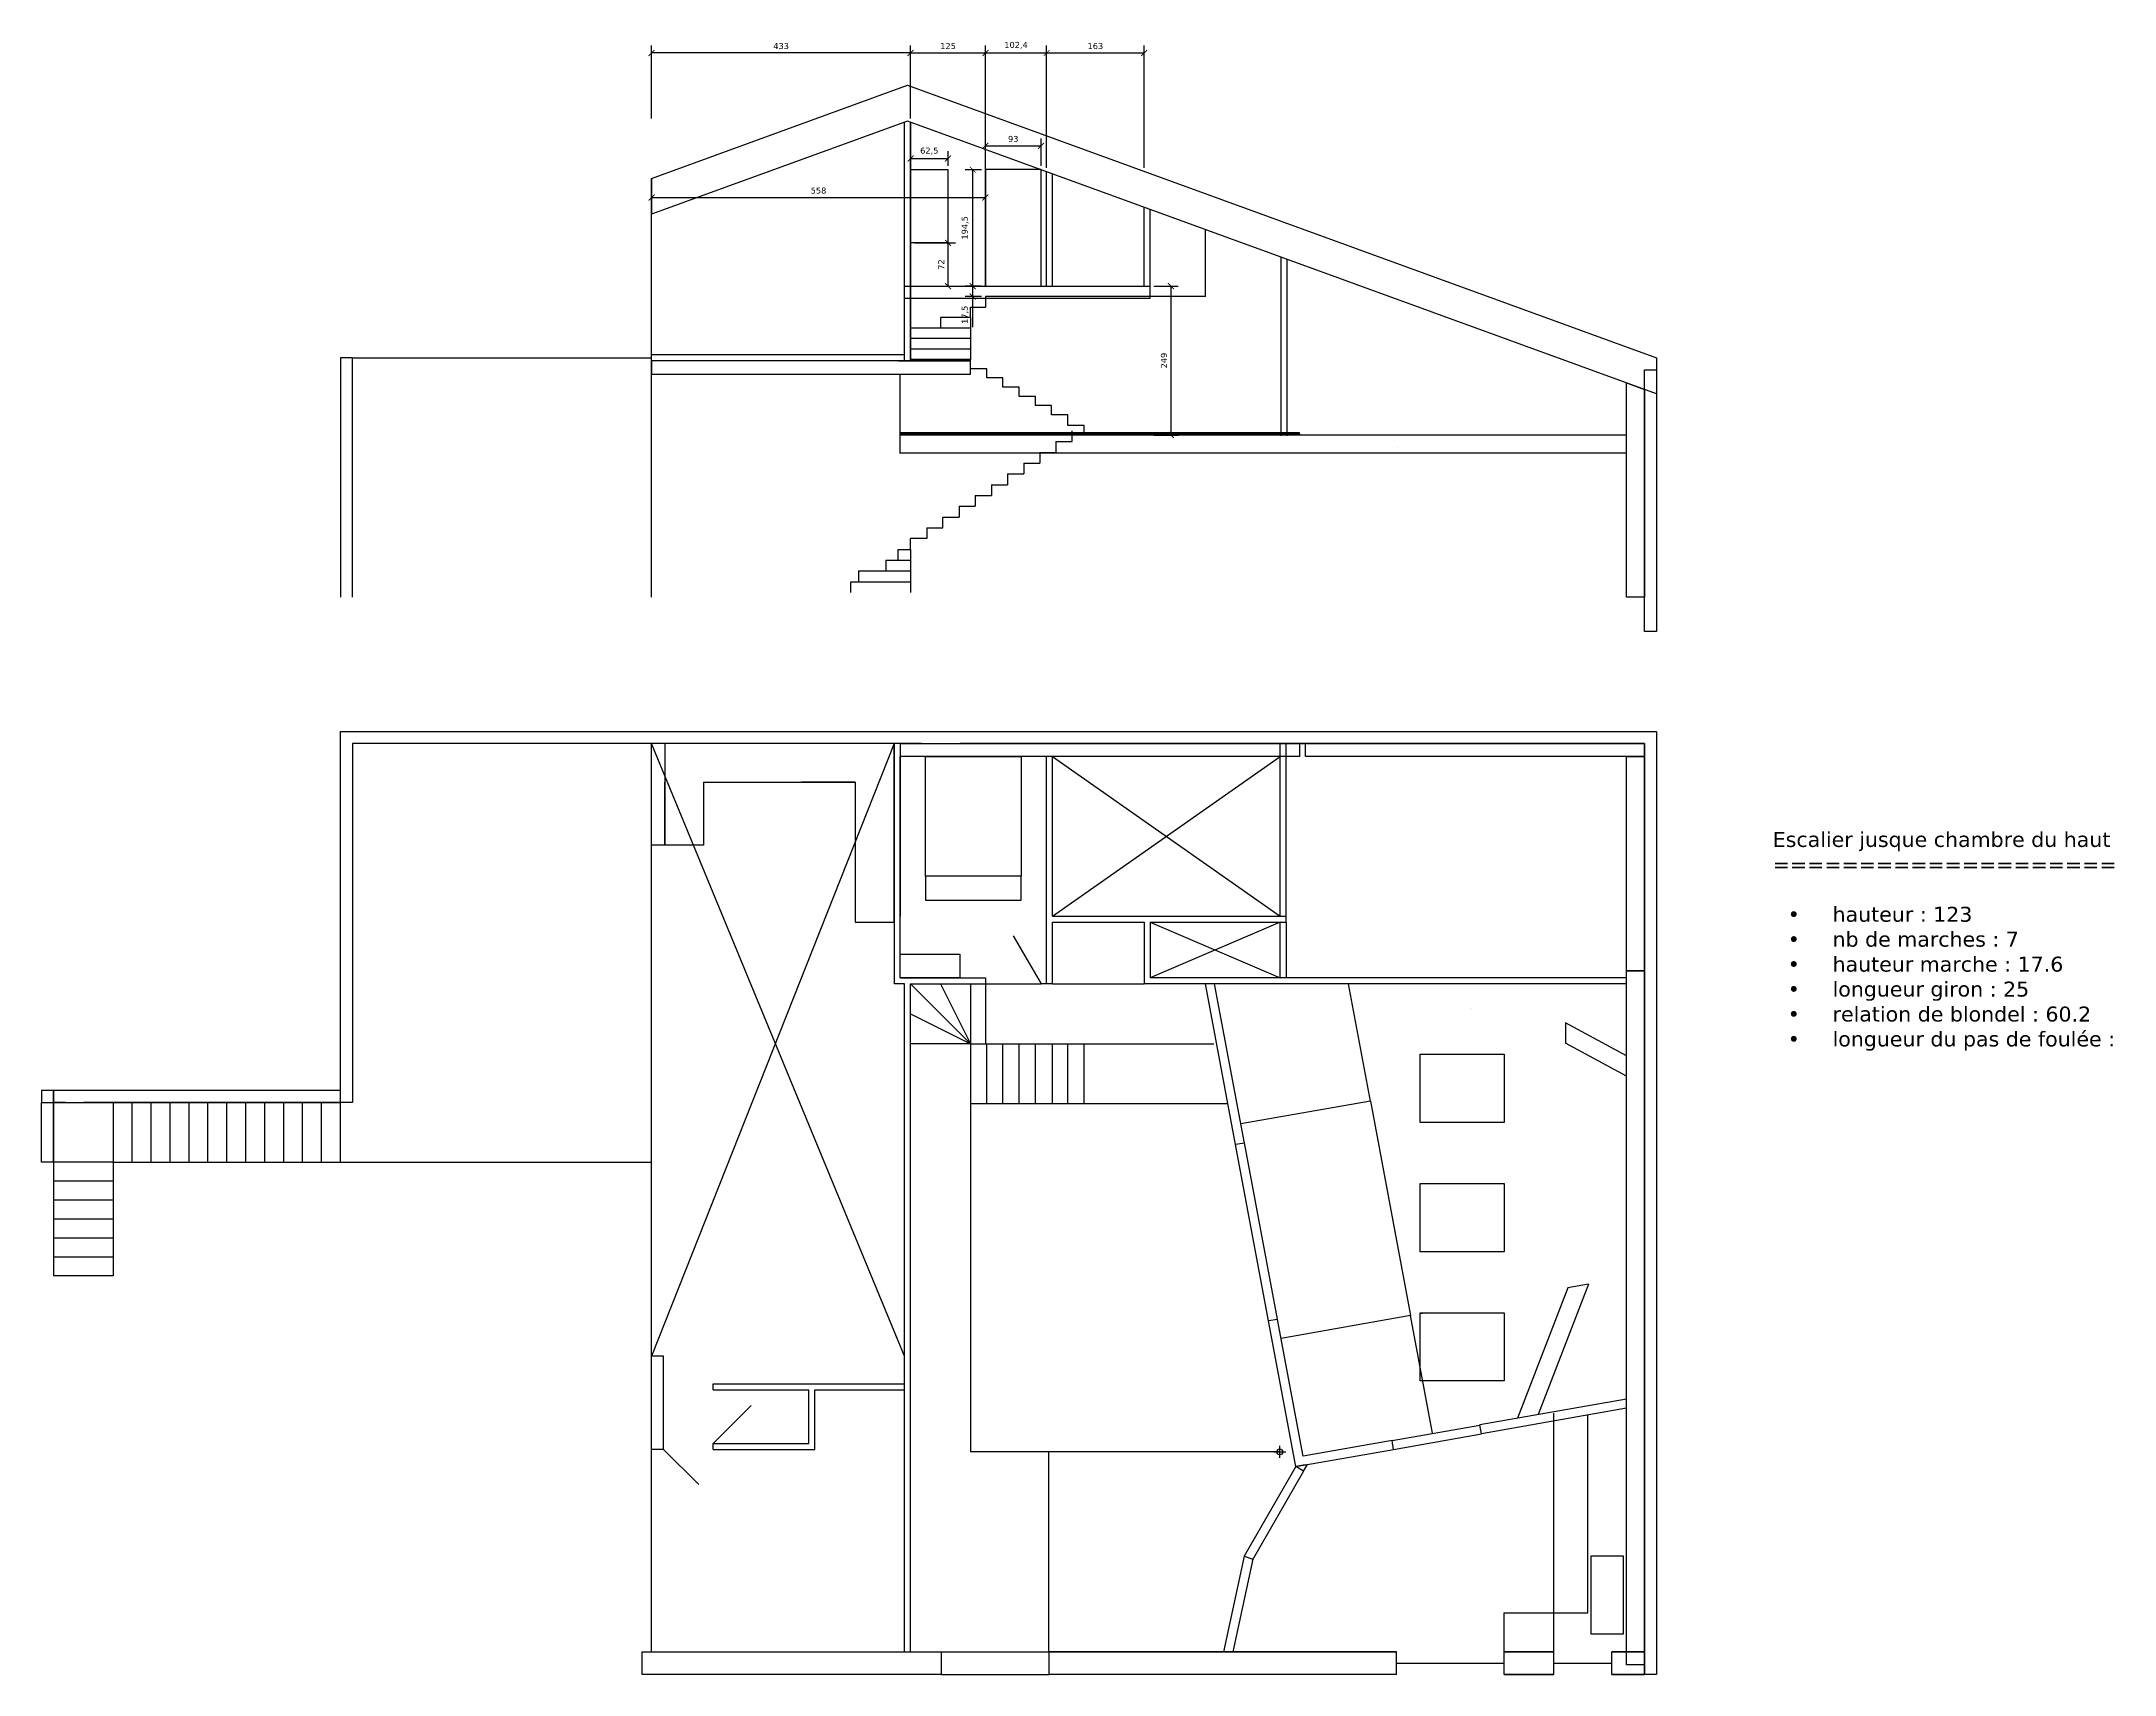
# Model space of a CAD drawing. Header units: centimetres. Extents: x -262314 to 1497847, y -126598 to 219599.
# Drawn here: x 733594 to 768250, y 87650 to 114939 of the extents above; entities that cross this region are included whole.
import ezdxf

# ---------------------------------------------------------------- set-up
doc = ezdxf.new("R2010")
doc.units = ezdxf.units.CM
doc.header["$PDMODE"] = 34
doc.header["$PDSIZE"] = 100
for name, color, linetype in [('A-FP 1', 2, 'Continuous'), ('A-POTEAU', 44, 'Continuous'), ('A-Roof', 2, 'Continuous'), ('A-terrasse-exterieur', 36, 'Continuous'), ('A-Wall', 30, 'Continuous'), ('AC-Calcul ratios', 4, 'Continuous'), ('charpente', 34, 'Continuous'), ('couches-de-finitions', 4, 'Continuous'), ('Dimensions', 6, 'Continuous'), ('I-Cloison', 11, 'Continuous'), ('I-STAIRS', 44, 'Continuous'), ('IS-Ouate', 253, 'Continuous'), ('Isolant pourtour radier', 36, 'Continuous'), ('Meubles', 3, 'Continuous'), ('Mobilier PMR', 201, 'Continuous'), ('Mur de soutenement', 1, 'Continuous'), ('Portes', 3, 'Continuous'), ('velux 2', 50, 'Continuous')]:
    doc.layers.add(name, color=color, linetype=linetype)
doc.styles.add('Seb', font='Verdana.ttf')
doc.dimstyles.new('d', dxfattribs={"dimtxt": 1, "dimasz": 1, "dimexe": 1.25, "dimexo": 0.625, "dimtad": 1, "dimdec": 1, "dimlfac": 0.1, "dimtxsty": 'Seb', "dimblk": 'ARCHTICK', "dimblk1": 'ARCHTICK', "dimblk2": 'ARCHTICK', "dimcen": 2.5, "dimclrd": 256, "dimclre": 256, "dimadec": 0, "dimazin": 0, "dimtfac": 1, "dimtdec": 1, "dimtmove": 0, "dimatfit": 3, "dimldrblk": 'ARCHTICK', "dimfxl": 1, "dimlwd": -1, "dimlwe": -1, "dimarcsym": 0})

# ---------------------------------------------------------------- blocks, each defined once
blk = doc.blocks.new('_ArchTick')
at = {"color": 0, "linetype": 'ByBlock', "const_width": 0.15}
blk.add_lwpolyline([(-0.5, -0.5), (0.5, 0.5)], dxfattribs=at)
blk = doc.blocks.new('*D2786')
at = {"layer": 'Defpoints', "color": 0, "transparency": 16777216}
for p in [(749374, 114747), (748124, 113591), (749374, 113136)]:
    blk.add_point(p, dxfattribs=at)
at = {"layer": 'Dimensions', "transparency": 16777216}
for p, q in [((748124, 113653), (748124, 114872)), ((748124, 114747), (749374, 114747)), ((749374, 113198), (749374, 114872))]:
    blk.add_line(p, q, dxfattribs=at)
at = {"layer": 'Dimensions', "transparency": 16777216, "xscale": 100, "yscale": 100, "zscale": 100, "rotation": 180}
blk.add_blockref('_ArchTick', (748124, 114747), dxfattribs=at)
at = {"layer": 'Dimensions', "transparency": 16777216, "xscale": 100, "yscale": 100, "zscale": 100}
blk.add_blockref('_ArchTick', (749374, 114747), dxfattribs=at)
at = {"layer": 'Dimensions', "color": 0, "transparency": 16777216, "insert": (748749, 114862), "char_height": 100, "attachment_point": 5, "style": 'Seb'}
blk.add_mtext('125', dxfattribs=at)
blk = doc.blocks.new('*D2787')
at = {"layer": 'Defpoints', "color": 0, "transparency": 16777216}
for p in [(750398, 114747), (749374, 113045), (750398, 113045)]:
    blk.add_point(p, dxfattribs=at)
at = {"layer": 'Dimensions', "transparency": 16777216}
for p, q in [((749374, 113107), (749374, 114872)), ((749374, 114747), (750398, 114747)), ((750398, 113107), (750398, 114872))]:
    blk.add_line(p, q, dxfattribs=at)
at = {"layer": 'Dimensions', "transparency": 16777216, "xscale": 100, "yscale": 100, "zscale": 100, "rotation": 180}
blk.add_blockref('_ArchTick', (749374, 114747), dxfattribs=at)
at = {"layer": 'Dimensions', "transparency": 16777216, "xscale": 100, "yscale": 100, "zscale": 100}
blk.add_blockref('_ArchTick', (750398, 114747), dxfattribs=at)
at = {"layer": 'Dimensions', "color": 0, "transparency": 16777216, "insert": (749886, 114874), "char_height": 100, "attachment_point": 5, "style": 'Seb'}
blk.add_mtext('102,4', dxfattribs=at)
blk = doc.blocks.new('*D2788')
at = {"layer": 'Defpoints', "color": 0, "transparency": 16777216}
for p in [(752028, 114747), (750398, 112763), (752028, 112763)]:
    blk.add_point(p, dxfattribs=at)
at = {"layer": 'Dimensions', "transparency": 16777216}
for p, q in [((750398, 112826), (750398, 114872)), ((750398, 114747), (752028, 114747)), ((752028, 112826), (752028, 114872))]:
    blk.add_line(p, q, dxfattribs=at)
at = {"layer": 'Dimensions', "transparency": 16777216, "xscale": 100, "yscale": 100, "zscale": 100, "rotation": 180}
blk.add_blockref('_ArchTick', (750398, 114747), dxfattribs=at)
at = {"layer": 'Dimensions', "transparency": 16777216, "xscale": 100, "yscale": 100, "zscale": 100}
blk.add_blockref('_ArchTick', (752028, 114747), dxfattribs=at)
at = {"layer": 'Dimensions', "color": 0, "transparency": 16777216, "insert": (751213, 114862), "char_height": 100, "attachment_point": 5, "style": 'Seb'}
blk.add_mtext('163', dxfattribs=at)
blk = doc.blocks.new('*D2789')
at = {"layer": 'Defpoints', "color": 0, "transparency": 16777216}
for p in [(750304, 113195), (749374, 112797), (750304, 112797)]:
    blk.add_point(p, dxfattribs=at)
at = {"layer": 'Dimensions', "transparency": 16777216}
for p, q in [((749374, 112860), (749374, 113320)), ((749374, 113195), (750304, 113195)), ((750304, 112860), (750304, 113320))]:
    blk.add_line(p, q, dxfattribs=at)
at = {"layer": 'Dimensions', "transparency": 16777216, "xscale": 100, "yscale": 100, "zscale": 100, "rotation": 180}
blk.add_blockref('_ArchTick', (749374, 113195), dxfattribs=at)
at = {"layer": 'Dimensions', "transparency": 16777216, "xscale": 100, "yscale": 100, "zscale": 100}
blk.add_blockref('_ArchTick', (750304, 113195), dxfattribs=at)
at = {"layer": 'Dimensions', "color": 0, "transparency": 16777216, "insert": (749839, 113310), "char_height": 100, "attachment_point": 5, "style": 'Seb'}
blk.add_mtext('93', dxfattribs=at)
blk = doc.blocks.new('*D2790')
at = {"layer": 'Defpoints', "color": 0, "transparency": 16777216}
for p in [(749374, 112797), (749161, 110852), (749374, 110852)]:
    blk.add_point(p, dxfattribs=at)
at = {"layer": 'Dimensions', "transparency": 16777216}
for p, q in [((749311, 112797), (749036, 112797)), ((749161, 112797), (749161, 110852)), ((749311, 110852), (749036, 110852))]:
    blk.add_line(p, q, dxfattribs=at)
at = {"layer": 'Dimensions', "transparency": 16777216, "xscale": 100, "yscale": 100, "zscale": 100}
for p, rotation in [((749161, 112797), 90), ((749161, 110852), 270)]:
    blk.add_blockref('_ArchTick', p, dxfattribs=dict(at, rotation=rotation))
at = {"layer": 'Dimensions', "color": 0, "transparency": 16777216, "insert": (749035, 111825), "char_height": 100, "attachment_point": 5, "rotation": 90, "style": 'Seb'}
blk.add_mtext('194,5', dxfattribs=at)
blk = doc.blocks.new('*D2791')
at = {"layer": 'Defpoints', "color": 0, "transparency": 16777216}
for p in [(749161, 110677), (749374, 110852), (749374, 110677)]:
    blk.add_point(p, dxfattribs=at)
at = {"layer": 'Dimensions', "transparency": 16777216}
for p, q in [((749311, 110852), (749036, 110852)), ((749311, 110677), (749036, 110677)), ((749161, 110852), (749161, 110677)), ((749161, 110677), (749161, 110167))]:
    blk.add_line(p, q, dxfattribs=at)
at = {"layer": 'Dimensions', "transparency": 16777216, "xscale": 100, "yscale": 100, "zscale": 100}
for p, rotation in [((749161, 110852), 90), ((749161, 110677), 270)]:
    blk.add_blockref('_ArchTick', p, dxfattribs=dict(at, rotation=rotation))
at = {"layer": 'Dimensions', "color": 0, "transparency": 16777216, "insert": (749035, 110372), "char_height": 100, "attachment_point": 5, "rotation": 90, "style": 'Seb'}
blk.add_mtext('17,5', dxfattribs=at)
blk = doc.blocks.new('*D2792')
at = {"layer": 'Defpoints', "color": 0, "transparency": 16777216}
for p in [(752128, 110852), (752128, 108362), (752474, 108362)]:
    blk.add_point(p, dxfattribs=at)
at = {"layer": 'Dimensions', "transparency": 16777216}
for p, q in [((752190, 110852), (752599, 110852)), ((752474, 110852), (752474, 108362)), ((752190, 108362), (752599, 108362))]:
    blk.add_line(p, q, dxfattribs=at)
at = {"layer": 'Dimensions', "transparency": 16777216, "xscale": 100, "yscale": 100, "zscale": 100}
for p, rotation in [((752474, 110852), 90), ((752474, 108362), 270)]:
    blk.add_blockref('_ArchTick', p, dxfattribs=dict(at, rotation=rotation))
at = {"layer": 'Dimensions', "color": 0, "transparency": 16777216, "insert": (752359, 109607), "char_height": 100, "attachment_point": 5, "rotation": 90, "style": 'Seb'}
blk.add_mtext('249', dxfattribs=at)
blk = doc.blocks.new('*D2793')
at = {"layer": 'Defpoints', "color": 0, "transparency": 16777216}
for p in [(748124, 111572), (748749, 111572), (748124, 110852)]:
    blk.add_point(p, dxfattribs=at)
at = {"layer": 'Dimensions', "transparency": 16777216}
for p, q in [((748186, 111572), (748874, 111572)), ((748749, 110852), (748749, 111572)), ((748186, 110852), (748874, 110852))]:
    blk.add_line(p, q, dxfattribs=at)
at = {"layer": 'Dimensions', "transparency": 16777216, "xscale": 100, "yscale": 100, "zscale": 100}
for p, rotation in [((748749, 111572), 90), ((748749, 110852), 270)]:
    blk.add_blockref('_ArchTick', p, dxfattribs=dict(at, rotation=rotation))
at = {"layer": 'Dimensions', "color": 0, "transparency": 16777216, "insert": (748635, 111212), "char_height": 100, "attachment_point": 5, "rotation": 90, "style": 'Seb'}
blk.add_mtext('72', dxfattribs=at)
blk = doc.blocks.new('*D2794')
at = {"layer": 'Defpoints', "color": 0, "transparency": 16777216}
for p in [(748749, 112982), (748124, 112797), (748749, 112797)]:
    blk.add_point(p, dxfattribs=at)
at = {"layer": 'Dimensions', "transparency": 16777216}
for p, q in [((748124, 112860), (748124, 113107)), ((748124, 112982), (748749, 112982)), ((748749, 112860), (748749, 113107))]:
    blk.add_line(p, q, dxfattribs=at)
at = {"layer": 'Dimensions', "transparency": 16777216, "xscale": 100, "yscale": 100, "zscale": 100, "rotation": 180}
blk.add_blockref('_ArchTick', (748124, 112982), dxfattribs=at)
at = {"layer": 'Dimensions', "transparency": 16777216, "xscale": 100, "yscale": 100, "zscale": 100}
blk.add_blockref('_ArchTick', (748749, 112982), dxfattribs=at)
at = {"layer": 'Dimensions', "color": 0, "transparency": 16777216, "insert": (748436, 113108), "char_height": 100, "attachment_point": 5, "style": 'Seb'}
blk.add_mtext('62,5', dxfattribs=at)
blk = doc.blocks.new('*D2795')
at = {"layer": 'Defpoints', "color": 0, "transparency": 16777216}
for p in [(749374, 112332), (743794, 112052), (749374, 112052)]:
    blk.add_point(p, dxfattribs=at)
at = {"layer": 'Dimensions', "transparency": 16777216}
for p, q in [((743794, 112115), (743794, 112457)), ((743794, 112332), (749374, 112332)), ((749374, 112115), (749374, 112457))]:
    blk.add_line(p, q, dxfattribs=at)
at = {"layer": 'Dimensions', "transparency": 16777216, "xscale": 100, "yscale": 100, "zscale": 100, "rotation": 180}
blk.add_blockref('_ArchTick', (743794, 112332), dxfattribs=at)
at = {"layer": 'Dimensions', "transparency": 16777216, "xscale": 100, "yscale": 100, "zscale": 100}
blk.add_blockref('_ArchTick', (749374, 112332), dxfattribs=at)
at = {"layer": 'Dimensions', "color": 0, "transparency": 16777216, "insert": (746584, 112447), "char_height": 100, "attachment_point": 5, "style": 'Seb'}
blk.add_mtext('558', dxfattribs=at)
blk = doc.blocks.new('*D2796')
at = {"layer": 'Defpoints', "color": 0, "transparency": 16777216}
for p in [(743794, 114747), (743794, 113591), (748124, 113591)]:
    blk.add_point(p, dxfattribs=at)
at = {"layer": 'Dimensions', "transparency": 16777216}
for p, q in [((743794, 113653), (743794, 114872)), ((748124, 114747), (743794, 114747)), ((748124, 113653), (748124, 114872))]:
    blk.add_line(p, q, dxfattribs=at)
at = {"layer": 'Dimensions', "transparency": 16777216, "xscale": 100, "yscale": 100, "zscale": 100, "rotation": 180}
blk.add_blockref('_ArchTick', (743794, 114747), dxfattribs=at)
at = {"layer": 'Dimensions', "transparency": 16777216, "xscale": 100, "yscale": 100, "zscale": 100}
blk.add_blockref('_ArchTick', (748124, 114747), dxfattribs=at)
at = {"layer": 'Dimensions', "color": 0, "transparency": 16777216, "insert": (745959, 114862), "char_height": 100, "attachment_point": 5, "style": 'Seb'}
blk.add_mtext('433', dxfattribs=at)

msp = doc.modelspace()

# ---------------------------------------------------------------- linework, layer by layer
at = {"layer": 'A-FP 1'}
for p, q in [((738793.72, 109652.1), (743793.72, 109652.1)), ((743793.72, 109710.1), (748023.72, 109710.1))]:
    msp.add_line(p, q, dxfattribs=at)
msp.add_lwpolyline([(747923.72, 109382.1), (749123.73, 109382.1), (749123.73, 109602.1), (743793.72, 109602.1), (743793.72, 109382.1), (747947.51, 109382.1)], dxfattribs=at)
at = {"layer": 'A-POTEAU'}
msp.add_line((748123.72, 113590.81), (748123.72, 109652.1), dxfattribs=at)
at = {"layer": 'A-Roof'}
for q in [(748072.51, 114209.45), (743793.72, 112052.1)]:
    msp.add_line((743793.72, 112652.1), q, dxfattribs=at)
for points in [[(748072.51, 113609.45), (743793.72, 112052.1), (743793.72, 112652.1), (748072.51, 114209.45), (760593.72, 109652.1), (760593.72, 109052.1)], [(760393.72, 109124.89), (760393.72, 105652.1), (760093.72, 105652.1), (760093.72, 109234.09)]]:
    msp.add_lwpolyline(points, close=True, dxfattribs=at)
at = {"layer": 'A-terrasse-exterieur'}
msp.add_line((738593.72, 96210.11), (743793.72, 96210.11), dxfattribs=at)
at = {"layer": 'A-Wall'}
for p, q in [((743633.72, 87650.11), (743633.72, 88030.11)), ((743633.72, 88030.11), (748633.72, 88030.11)), ((748633.72, 88030.11), (748633.72, 87650.11)), ((750433.72, 88030.11), (756243.72, 88030.11)), ((750433.72, 88030.11), (750433.72, 87650.11)), ((756243.72, 87650.11), (756243.72, 88030.11)), ((758043.72, 88030.11), (758878.72, 88030.11)), ((758043.72, 87650.11), (758043.72, 88030.11)), ((758878.72, 87650.11), (758878.72, 88030.11)), ((759843.72, 88030.11), (760393.72, 88030.11)), ((759843.72, 87650.11), (759843.72, 88030.11)), ((760393.72, 88030.11), (760393.72, 87650.11)), ((748633.72, 87650.11), (743633.72, 87650.11)), ((756243.72, 87650.11), (750433.72, 87650.11)), ((758878.72, 87650.11), (758043.72, 87650.11)), ((760393.72, 87650.11), (759843.72, 87650.11))]:
    msp.add_line(p, q, dxfattribs=at)
for points in [[(744013.72, 103210.11), (744013.72, 101510.11), (743793.72, 101510.11), (743793.72, 103210.11)], [(756243.72, 88030.11), (750433.72, 88030.11)], [(758878.72, 88030.11), (758043.72, 88030.11)], [(759843.72, 87650.11), (760393.72, 87650.11), (760393.72, 88030.11), (759843.72, 88030.11)], [(758043.72, 87650.11), (758878.72, 87650.11)]]:
    msp.add_lwpolyline(points, dxfattribs=at)
at = {"layer": 'AC-Calcul ratios'}
for p, q in [((753053.96, 110676.67), (753053.96, 111796.35)), ((753556.84, 96504.65), (753053.96, 99190.11)), ((753703.19, 96530.45), (753203.6, 99190.11)), ((753703.19, 96530.45), (753556.84, 96504.65)), ((754256.57, 93584.46), (754108.56, 93558.36)), ((754685.7, 91299.92), (754256.57, 93584.46)), ((754564.31, 91124.54), (754108.56, 93558.36)), ((760093.72, 92253.5), (757639.28, 91820.72)), ((760093.72, 92101.19), (757665.45, 91672.29)), ((756172.76, 91562.13), (754685.7, 91299.92)), ((756199.1, 91412.8), (756172.76, 91562.13)), ((757665.61, 91671.38), (757639.28, 91820.72)), ((754564.31, 91124.54), (756199.1, 91412.8)), ((754721.88, 91152.37), (754564.31, 91124.54)), ((754694.22, 91049.54), (754757.15, 91158.54)), ((754694.22, 91049.54), (754564.31, 91124.54)), ((753701.49, 89630.09), (753354.45, 88030.11)), ((753843.11, 89575.39), (753507.94, 88030.11)), ((753701.49, 89630.09), (753843.11, 89575.39)), ((753354.45, 88030.11), (753507.94, 88030.11))]:
    msp.add_line(p, q, dxfattribs=at)
at = {"layer": 'charpente'}
msp.add_line((743793.72, 105652.1), (743793.72, 112052.1), dxfattribs=at)
at = {"layer": 'couches-de-finitions'}
msp.add_lwpolyline([(747947.51, 108380.1), (754623.32, 108380.1), (754623.32, 108402.1), (747947.51, 108402.1), (747947.51, 108380.1)], dxfattribs=at)
msp.add_lwpolyline([(754623.32, 108380.1), (754623.32, 108362.1), (747947.51, 108362.1), (747947.51, 108380.1)], close=True, dxfattribs=at)
at = {"layer": 'Dimensions'}
msp.add_line((750397.51, 99290.11), (750397.51, 102990.11), dxfattribs=at)
at = {"layer": 'I-Cloison'}
for p, q in [((748023.72, 109602.1), (748023.72, 113591.69)), ((748123.72, 109602.1), (748123.72, 113590.81)), ((749373.73, 110852.1), (749373.73, 113044.85)), ((750397.51, 110852.1), (750397.51, 112763.22)), ((750497.51, 110852.1), (750497.51, 112726.82)), ((752027.51, 110852.1), (752027.51, 112169.95)), ((752127.51, 110652.1), (752127.51, 112133.55)), ((754320.72, 108352.1), (754320.72, 111335.29)), ((754420.72, 108352.1), (754420.72, 111298.89)), ((748023.72, 110852.1), (752127.51, 110852.1)), ((748023.72, 110652.1), (752127.51, 110652.1)), ((749373.73, 110852.1), (750303.73, 110852.1)), ((747947.51, 108352.1), (747947.51, 109382.1)), ((760093.72, 108362.1), (747947.51, 108362.1)), ((747947.51, 108052.1), (747947.51, 108352.1)), ((756265.22, 108152.1), (756265.22, 108152.1)), ((760093.72, 108062.1), (747947.51, 108062.1)), ((747847.51, 103210.11), (743793.72, 92970.11)), ((748023.72, 92970.11), (743793.72, 103210.11)), ((747847.51, 103210.11), (747847.51, 100220.11)), ((747947.51, 103210.11), (747847.51, 103210.11)), ((747947.51, 103210.11), (747947.51, 100320.11)), ((747947.51, 99290.11), (747947.51, 102990.11)), ((747947.51, 102990.11), (747947.51, 101990.11)), ((750397.51, 99190.11), (750397.51, 102990.11)), ((750497.51, 100320.11), (750497.51, 102990.11)), ((750497.51, 100320.11), (754303.32, 102990.11)), ((750497.51, 102990.11), (754303.32, 100320.11)), ((754303.32, 100320.11), (754303.32, 103210.11)), ((754403.32, 100220.11), (754403.32, 103210.11)), ((754403.32, 103210.11), (754623.32, 103210.11)), ((754723.32, 103210.11), (754623.32, 103210.11)), ((750497.51, 100320.11), (754403.32, 100320.11)), ((750497.51, 100220.11), (752027.51, 100220.11)), ((750497.51, 99190.11), (750497.51, 100220.11)), ((752027.51, 100220.11), (752027.51, 99190.11)), ((752127.51, 100220.11), (752127.51, 99290.11)), ((752127.51, 100220.11), (754403.32, 100220.11)), ((754303.32, 100220.11), (752127.51, 99290.11)), ((752127.51, 100220.11), (754303.32, 99290.11)), ((754303.32, 99290.11), (754303.32, 100220.11)), ((754403.32, 100220.11), (754403.32, 99290.11)), ((747856.38, 99190.11), (747856.38, 99290.11)), ((748023.72, 99190.11), (747856.38, 99190.11)), ((748023.72, 88030.11), (748023.72, 99190.11)), ((748123.72, 88030.11), (748123.72, 99190.11)), ((749373.73, 99290.11), (749373.73, 99190.11)), ((750397.51, 99190.11), (750303.73, 99190.11)), ((750497.51, 99190.11), (750397.51, 99190.11)), ((760093.72, 99190.11), (752027.51, 99190.11)), ((760093.72, 99290.11), (752127.51, 99290.11)), ((757493.72, 98775.16), (757493.72, 98775.16)), ((743793.72, 96350.11), (743793.72, 97910.11)), ((743793.72, 91410.11), (743793.72, 92970.11)), ((743993.72, 92970.11), (743793.72, 92970.11)), ((743993.72, 91410.11), (743993.72, 92970.11)), ((744823.72, 92410.11), (744823.72, 92510.11)), ((744823.72, 92510.11), (748023.72, 92510.11)), ((744823.72, 92410.11), (746423.72, 92410.11)), ((746423.72, 91510.11), (746423.72, 92410.11)), ((746523.72, 92410.11), (748023.72, 92410.11)), ((746523.72, 91410.11), (746523.72, 92410.11)), ((748023.72, 88030.11), (748023.72, 92200.11)), ((744823.72, 91510.11), (746423.72, 91510.11)), ((744823.72, 91410.11), (744823.72, 91510.11)), ((743993.72, 91410.11), (743793.72, 91410.11)), ((744823.72, 91410.11), (746523.72, 91410.11))]:
    msp.add_line(p, q, dxfattribs=at)
for points in [[(749123.73, 109602.1), (749123.73, 109624.1), (748123.72, 109624.1), (748123.72, 109602.1), (749123.73, 109602.1)], [(747947.51, 99290.11), (747947.51, 99690.11), (748947.51, 99690.11), (748947.51, 99290.11), (747947.51, 99290.11)], [(747847.51, 99290.11), (747856.38, 99290.11)], [(747947.51, 99290.11), (749373.73, 99290.11)]]:
    msp.add_lwpolyline(points, dxfattribs=at)
msp.add_lwpolyline([(748372.51, 100990.11), (748372.51, 100590.11), (749972.51, 100590.11), (749972.51, 100990.11)], close=True, dxfattribs=at)
at = {"layer": 'I-STAIRS'}
for p, q in [((753053.96, 110676.67), (749373.73, 110676.67)), ((749373.73, 110676.67), (749373.73, 110501.09)), ((749123.73, 110325.82), (748623.72, 110325.82)), ((748623.72, 110325.82), (748623.72, 110150.39)), ((749123.73, 110325.82), (749123.73, 110501.09)), ((749123.73, 110500.93), (749373.73, 110501.09)), ((749123.73, 110325.82), (749123.73, 109624.1)), ((749123.73, 110150.39), (748123.72, 110150.39)), ((748123.72, 110150.39), (748123.72, 109624.1)), ((749123.73, 109974.96), (748123.72, 109974.96)), ((747923.72, 109602.1), (748723.72, 109602.1)), ((749123.73, 109799.53), (748123.72, 109799.53)), ((749395.15, 109470.1), (749123.72, 109470.1)), ((749395.15, 109316.1), (749395.15, 109470.1)), ((749666.58, 109316.1), (749395.15, 109316.1)), ((749666.58, 109162.1), (749666.58, 109316.1)), ((749938.01, 109162.1), (749666.58, 109162.1)), ((749938.01, 109008.1), (749938.01, 109162.1)), ((750209.44, 109008.1), (749938.01, 109008.1)), ((750209.44, 108854.1), (750209.44, 109008.1)), ((750480.87, 108854.1), (750209.44, 108854.1)), ((750480.87, 108700.1), (750480.87, 108854.1)), ((750752.3, 108700.1), (750480.87, 108700.1)), ((750752.3, 108524.1), (750752.3, 108700.1)), ((751023.72, 108524.1), (750752.3, 108524.1)), ((751023.72, 108370.1), (751023.72, 108524.1)), ((750553.72, 108252.1), (750553.72, 108072.1)), ((750553.72, 108252.1), (750823.72, 108252.1)), ((750823.72, 108252.1), (750823.72, 108432.1)), ((750013.72, 107892.1), (750013.72, 107712.1)), ((750013.72, 107892.1), (750283.72, 107892.1)), ((750283.72, 108072.1), (750283.72, 107892.1)), ((750283.72, 108072.1), (750553.72, 108072.1)), ((749473.72, 107532.1), (749473.72, 107352.1)), ((749473.72, 107532.1), (749743.72, 107532.1)), ((749743.72, 107712.1), (749743.72, 107532.1)), ((749743.72, 107712.1), (750013.72, 107712.1)), ((748933.72, 107172.1), (748933.72, 106992.1)), ((748933.72, 107172.1), (749203.72, 107172.1)), ((749203.72, 107352.1), (749203.72, 107172.1)), ((749203.72, 107352.1), (749473.72, 107352.1)), ((748393.72, 106812.1), (748663.72, 106812.1)), ((748393.72, 106812.1), (748393.72, 106632.1)), ((748663.72, 106812.1), (748663.72, 106992.1)), ((748663.72, 106992.1), (748933.72, 106992.1)), ((747916.62, 106272.1), (747916.62, 106452.1)), ((747916.62, 106452.1), (748123.72, 106452.1)), ((748393.72, 106632.1), (748123.72, 106632.1)), ((748123.72, 106452.1), (748123.72, 106632.1)), ((748123.72, 106452.1), (748123.72, 105732.1)), ((747254.09, 106092.1), (748123.72, 106092.1)), ((747254.09, 106092.1), (747254.09, 105912.1)), ((747709.51, 106272.1), (748123.72, 106272.1)), ((747709.51, 106272.1), (747709.51, 106092.1)), ((747123.72, 105912.1), (748123.72, 105912.1)), ((747123.72, 105732.1), (747123.72, 105912.1)), ((749123.73, 98190.11), (748123.72, 99190.11)), ((748623.72, 99190.11), (749123.73, 98190.11)), ((749123.73, 99190.11), (749373.73, 99190.11)), ((749373.73, 99190.11), (749373.73, 98190.11)), ((749373.73, 99190.11), (750303.73, 99190.11)), ((750497.51, 99190.11), (752027.51, 99190.11)), ((754763.32, 99190.11), (754763.32, 99190.11)), ((755333.32, 99190.11), (755333.32, 99190.11)), ((755810.46, 97233.17), (755444.31, 99190.11)), ((748123.72, 98690.11), (749123.73, 98190.11)), ((760093.72, 97988.43), (759069.68, 98540.11)), ((759069.68, 98540.11), (759069.68, 98199.34)), ((749123.73, 98190.11), (749123.72, 97190.11)), ((749123.73, 98190.11), (750823.72, 98190.11)), ((749123.73, 98190.11), (753190.66, 98190.11)), ((749395.15, 97190.11), (749395.15, 98190.11)), ((749666.58, 97190.11), (749666.58, 98190.11)), ((749727.51, 98190.11), (749727.51, 98190.11)), ((749938.01, 97190.11), (749938.01, 98190.11)), ((750209.44, 97190.11), (750209.44, 98190.11)), ((750493.73, 97190.11), (750493.73, 98190.11)), ((750752.3, 97190.11), (750752.3, 98190.11)), ((751023.72, 97190.11), (751023.72, 98190.11)), ((760093.72, 97647.67), (759069.68, 98199.34)), ((738593.72, 97210.11), (734293.72, 97210.11)), ((735110.39, 96210.11), (735110.39, 97210.11)), ((735427.06, 96210.11), (735427.06, 97210.11)), ((735743.72, 96210.11), (735743.72, 97210.11)), ((736060.39, 96210.11), (736060.39, 97210.11)), ((736377.06, 96210.11), (736377.06, 97210.11)), ((736693.72, 96210.11), (736693.72, 97210.11)), ((737010.39, 96210.11), (737010.39, 97210.11)), ((737327.06, 96210.11), (737327.06, 97210.11)), ((737643.72, 96210.11), (737643.72, 97210.11)), ((737960.39, 96210.11), (737960.39, 97210.11)), ((738277.06, 96210.11), (738277.06, 97210.11)), ((738593.72, 96210.11), (738593.72, 97210.11)), ((749123.72, 97190.11), (753428.48, 97190.11)), ((749123.72, 97190.11), (749123.72, 91370.11)), ((750293.73, 97190.11), (750293.73, 97190.11)), ((755810.46, 97233.17), (753642.98, 96850.99)), ((755810.46, 97233.17), (756481.37, 93647.4)), ((733793.72, 96210.11), (733793.72, 94310.11)), ((734793.72, 96210.11), (738593.72, 96210.11)), ((734793.72, 96210.11), (734793.72, 94310.11)), ((734793.72, 95893.44), (733793.72, 95893.44)), ((734793.72, 95576.77), (733793.72, 95576.77)), ((734793.72, 95260.11), (733793.72, 95260.11)), ((734793.72, 94943.44), (733793.72, 94943.44)), ((734793.72, 94626.77), (733793.72, 94626.77)), ((734793.72, 94310.11), (733793.72, 94310.11)), ((759109.76, 94110.86), (758271.69, 91932.23)), ((759454.58, 94171.66), (758616.51, 91993.03)), ((759454.58, 94171.66), (759109.76, 94110.86)), ((756481.37, 93647.4), (754316.45, 93265.67)), ((756849.21, 91681.41), (756481.37, 93647.4)), ((756751.92, 93695.11), (756644.59, 93676.18)), ((760093.72, 92253.5), (760093.72, 93753.5)), ((758878.72, 87840.11), (758878.72, 92015.11)), ((754295.72, 91370.11), (749123.72, 91370.11)), ((750433.72, 88030.11), (750433.72, 91370.11))]:
    msp.add_line(p, q, dxfattribs=at)
for points in [[(749123.73, 98190.11), (748123.72, 98190.11), (748123.72, 99190.11), (749123.73, 99190.11)], [(733793.72, 97210.11), (734793.72, 97210.11), (734793.72, 96210.11), (733793.72, 96210.11)]]:
    msp.add_lwpolyline(points, close=True, dxfattribs=at)
at = {"layer": 'IS-Ouate'}
for points in [[(747947.51, 103210.11), (748303.72, 103210.11)], [(747947.51, 103210.11), (754623.32, 103210.11), (754623.32, 102990.11), (747947.51, 102990.11)], [(754723.32, 103210.11), (760393.72, 103210.11), (760393.72, 102990.11), (754723.32, 102990.11), (754723.32, 103210.11)], [(760393.72, 99410.11), (760093.72, 99410.11), (760093.72, 102990.11), (760393.72, 102990.11), (760393.72, 99410.11)]]:
    msp.add_lwpolyline(points, dxfattribs=at)
at = {"layer": 'Isolant pourtour radier'}
msp.add_lwpolyline([(760393.72, 87810.11), (760093.72, 87810.11), (760093.72, 99410.11), (760393.72, 99410.11)], close=True, dxfattribs=at)
at = {"layer": 'Meubles'}
for p, q in [((748123.72, 111572.1), (748123.72, 112797.35)), ((748123.72, 112797.35), (748748.72, 112797.35)), ((748748.72, 112797.35), (748748.72, 111572.1)), ((748748.72, 111572.1), (748123.72, 111572.1)), ((744663.72, 102560.11), (745563.72, 102560.11)), ((747197.51, 102560.11), (746297.51, 102560.11)), ((748117.79, 99290.11), (748742.79, 99290.11))]:
    msp.add_line(p, q, dxfattribs=at)
for points in [[(749373.73, 110852.1), (750303.73, 110852.1), (750303.73, 112797.35), (749373.73, 112797.35)], [(748372.51, 102990.11), (749972.51, 102990.11), (749972.51, 100990.11), (748372.51, 100990.11)]]:
    msp.add_lwpolyline(points, close=True, dxfattribs=at)
for points in [[(744013.72, 103210.11), (744013.72, 102560.11)], [(744663.72, 102560.11), (747197.51, 102560.11), (747197.51, 102560.11), (747197.51, 100220.11), (747847.51, 100220.11), (747847.51, 103210.11), (744013.72, 103210.11)], [(744663.72, 102560.11), (744663.72, 101510.11), (744013.72, 101510.11), (744013.72, 102560.11)], [(749838.73, 99995.51), (750303.73, 99190.11)]]:
    msp.add_lwpolyline(points, dxfattribs=at)
at = {"layer": 'Mobilier PMR'}
for p, q in [((759443.72, 88680.11), (759443.72, 91986.38)), ((758043.72, 88030.11), (758043.72, 88680.11)), ((758043.72, 88680.11), (759443.72, 88680.11))]:
    msp.add_line(p, q, dxfattribs=at)
at = {"layer": 'Mur de soutenement'}
for p, q in [((738793.72, 109652.1), (738593.72, 109652.1)), ((738593.72, 109652.1), (738593.72, 105652.1)), ((738793.72, 105652.1), (738793.72, 109652.1)), ((738593.72, 97410.11), (733793.72, 97410.11)), ((733793.72, 97410.11), (733793.72, 97210.11)), ((733793.72, 97210.11), (738593.72, 97210.11)), ((733993.72, 97210.11), (733793.72, 97210.11))]:
    msp.add_line(p, q, dxfattribs=at)
for points in [[(760593.72, 105077.96), (760393.72, 105077.96), (760393.72, 109452.1), (760593.72, 109452.1)], [(733593.72, 97210.11), (733793.72, 97210.11), (733793.72, 97410.11), (733593.72, 97410.11)], [(733593.72, 97210.11), (733793.72, 97210.11), (733793.72, 96210.11), (733593.72, 96210.11)]]:
    msp.add_lwpolyline(points, close=True, dxfattribs=at)
for points in [[(738593.72, 103210.11), (738593.72, 103410.11), (760593.72, 103410.11), (760593.72, 103210.11)], [(738793.72, 103210.11), (738793.72, 97210.11), (738593.72, 97210.11), (738593.72, 103410.11), (738793.72, 103410.11)], [(760393.72, 103410.11), (760593.72, 103410.11), (760593.72, 87650.11), (760393.72, 87650.11), (760393.72, 103210.11)], [(748303.72, 103210.11), (738793.72, 103210.11)], [(760393.72, 103210.11), (748953.72, 103210.11)], [(753833.32, 103210.11), (756133.32, 103210.11)]]:
    msp.add_lwpolyline(points, dxfattribs=at)
at = {"layer": 'Portes'}
for p, q in [((755723.32, 103410.11), (756623.32, 103410.11)), ((743793.72, 97910.11), (743793.72, 103210.11)), ((747847.51, 100220.11), (747847.51, 99290.11)), ((743793.72, 92970.11), (743793.72, 96350.11)), ((754108.56, 93558.36), (753556.84, 96504.65)), ((754255.99, 93585.97), (753704.27, 96532.26)), ((744823.72, 91510.11), (745460.12, 92146.5)), ((756173.05, 91560.52), (757639.56, 91819.1)), ((756199.1, 91412.8), (757665.61, 91671.38)), ((743793.72, 88030.11), (743793.72, 91410.11)), ((743993.72, 91410.11), (744580.62, 90823.21)), ((754564.31, 91124.54), (753701.49, 89630.09)), ((754694.22, 91049.54), (753831.4, 89555.09)), ((748633.72, 88030.11), (750433.72, 88030.11)), ((756243.72, 87840.11), (758043.72, 87840.11)), ((758878.72, 87840.11), (759843.72, 87840.11)), ((748633.72, 87650.11), (750433.72, 87650.11))]:
    msp.add_line(p, q, dxfattribs=at)
msp.add_lwpolyline([(759493.72, 88330.11), (760043.72, 88330.11), (760043.72, 89630.11), (759493.72, 89630.11)], close=True, dxfattribs=at)
msp.add_point((754295.72, 91370.11), dxfattribs=at)
at = {"layer": 'velux 2'}
for points in [[(756643.72, 98015.11), (758043.72, 98015.11), (758043.72, 96875.11), (756643.72, 96875.11), (756643.72, 98015.11)], [(756643.72, 95855.11), (758043.72, 95855.11), (758043.72, 94715.11), (756643.72, 94715.11), (756643.72, 95855.11)], [(756644.59, 93695.11), (758044.59, 93695.11), (758044.59, 92555.11), (756644.59, 92555.11), (756644.59, 93695.11)]]:
    msp.add_lwpolyline(points, dxfattribs=at)

# ---------------------------------------------------------------- texts
at = {"layer": 'I-STAIRS', "insert": (762536.66, 101729.68), "char_height": 250, "attachment_point": 1, "style": 'Seb'}
msp.add_mtext_dynamic_manual_height_columns('Escalier jusque chambre du haut\\P====================\\P\\P\\pxi-3,l4,t4;•^Ihauteur : 123\\P•^Inb de marches : 7\\P•^Ihauteur marche : 17.6\\P•^Ilongueur giron : 25\\P•^Irelation de blondel : 60.2\\P•^Ilongueur du pas de foulée : 150', width=8719.6018, gutter_width=500, heights=[0], dxfattribs=at)

# ---------------------------------------------------------------- dimensions: what is measured, and where the dimension line sits
at = {"layer": 'Dimensions'}
for base, p1, p2, picture, middle in [((743793.72, 114747.33), (748123.72, 113590.81), (743793.72, 113590.81), '*D2796', (745958.72, 114862.21)), ((749373.73, 114747.33), (748123.72, 113590.81), (749373.73, 113135.85), '*D2786', (748748.72, 114862.21)), ((750397.51, 114747.33), (749373.73, 113044.85), (750397.51, 113044.85), '*D2787', (749885.62, 114873.63)), ((752027.51, 114747.33), (750397.51, 112763.22), (752027.51, 112763.22), '*D2788', (751212.51, 114862.21)), ((750303.73, 113195.03), (749373.73, 112797.35), (750303.73, 112797.35), '*D2789', (749838.73, 113309.91)), ((748748.72, 112982.17), (748123.72, 112797.35), (748748.72, 112797.35), '*D2794', (748436.22, 113108.47)), ((749373.73, 112331.87), (743793.72, 112052.1), (749373.73, 112052.1), '*D2795', (746583.72, 112446.75))]:
    dim = msp.add_linear_dim(base=base, p1=p1, p2=p2, dimstyle='d', dxfattribs=at)
    dim.commit()
    dim.dimension.update_dxf_attribs({"geometry": picture, "text_midpoint": middle})
for base, p1, p2, picture, middle in [((749161.15, 110852.1), (749373.73, 112797.35), (749373.73, 110852.1), '*D2790', (749034.84, 111824.73)), ((748748.72, 111572.1), (748123.72, 110852.1), (748123.72, 111572.1), '*D2793', (748635.18, 111212.1)), ((749161.15, 110676.67), (749373.73, 110852.1), (749373.73, 110676.67), '*D2791', (749034.84, 110371.79)), ((752474.05, 108362.1), (752127.51, 110852.1), (752127.51, 108362.1), '*D2792', (752359.17, 109607.1))]:
    dim = msp.add_linear_dim(base=base, p1=p1, p2=p2, angle=90, dimstyle='d', dxfattribs=at)
    dim.commit()
    dim.dimension.update_dxf_attribs({"geometry": picture, "text_midpoint": middle})

doc.saveas('drawing.dxf')
